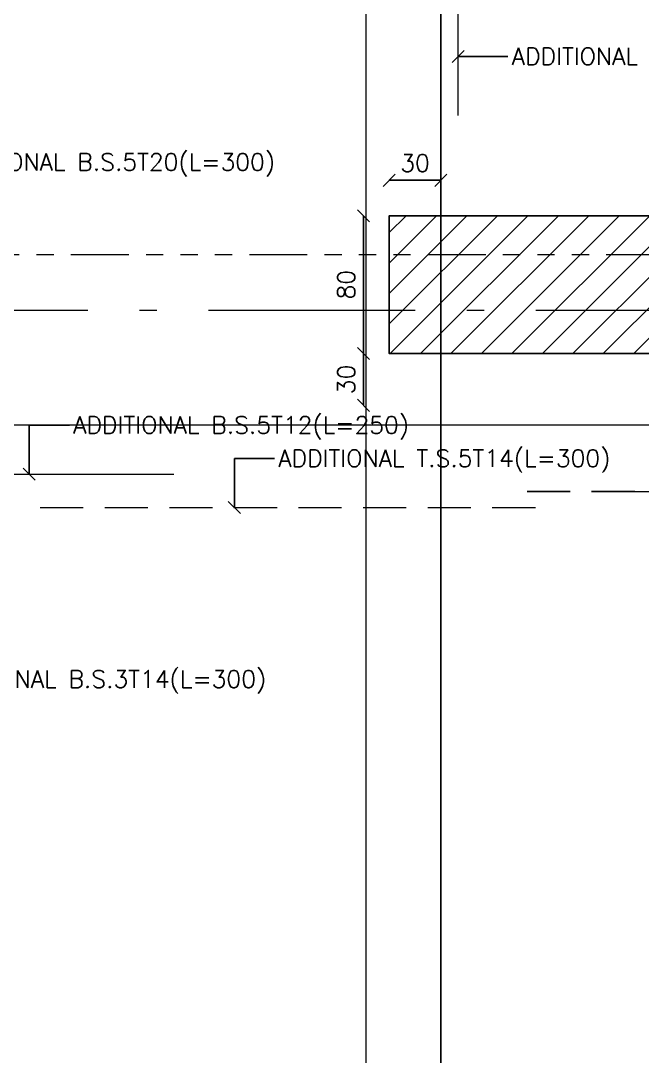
# Model space of a CAD drawing. Header units: inches. Extents: x -48 to 777, y -156 to 510.
# Drawn here: x 593.74 to 597.35, y 236.08 to 242.09 of the extents above; entities that cross this region are included whole.
import ezdxf

# ---------------------------------------------------------------- set-up
doc = ezdxf.new("R2010")
doc.units = ezdxf.units.IN
doc.header["$MEASUREMENT"] = 0
doc.set_wipeout_variables(frame=1)
for name, pattern in [('ACAD_ISO06W100', [36, 24, -3, 0, -3, 0, -3, 0, -3]), ('ACAD_ISO10W100', [18, 12, -3, 0, -3]), ('HIDDEN', [0.375, 0.25, -0.125])]:
    doc.linetypes.add(name, pattern=pattern)
doc.layers.get('Defpoints').update_dxf_attribs({"lineweight": 5})
for name, color, linetype, lineweight in [('A-AXIS', 253, 'ACAD_ISO10W100', 5), ('A-AXIS ST', 251, 'ACAD_ISO10W100', 5), ('A-DIM', 9, 'Continuous', 5), ('A-LEVELS', 139, 'Continuous', 20), ('A-LIMIT LOT', 235, 'ACAD_ISO10W100', 20), ('A-TEXT', 50, 'Continuous', 15), ('H-PILLARS', 61, 'Continuous', 5), ('str-raft-bottom', 1, 'Continuous', 5), ('str-raft-top', 1, 'Continuous', 5)]:
    doc.layers.add(name, color=color, linetype=linetype, lineweight=lineweight)
doc.layers.add('HH-DARK GREY', color=7, linetype='Continuous', lineweight=5, true_color=0x404040)
for name, color, linetype in [('pts pc', 7, 'Continuous'), ('Str-Axes', 8, 'Continuous'), ('str-slab-top', 1, 'Continuous'), ('str-sunken-slabs', 5, 'Continuous')]:
    doc.layers.add(name, color=color, linetype=linetype)
doc.styles.add('2mm', font='simplex.shx', dxfattribs={"height": 0.5})
doc.styles.add('ROMAN', font='ROMANS.SHX')
doc.styles.add('ROMAND', font='verdana.ttf')
doc.dimstyles.new('M-1.50', dxfattribs={"dimtxt": 0.1, "dimasz": 0.05, "dimexe": 0.025, "dimexo": 0.025, "dimgap": 0.05, "dimtad": 1, "dimlfac": 100, "dimrnd": 0.5, "dimzin": 9, "dimdsep": 46, "dimtxsty": 'ROMAND', "dimblk": 'OBLIQUE', "dimcen": 1, "dimdle": 0.025, "dimclrd": 256, "dimclre": 256, "dimclrt": 2, "dimadec": 0, "dimazin": 0, "dimtfac": 0.666667, "dimtmove": 2, "dimatfit": 3, "dimfxl": 0.04, "dimtolj": 1, "dimtzin": 5, "dimlwd": -1, "dimlwe": -1, "dimarcsym": 0})
doc.dimstyles.new('structure', dxfattribs={"dimtxt": 0.1, "dimasz": 0.07, "dimexe": 0.18, "dimexo": 1, "dimgap": 0.05, "dimtad": 1, "dimdec": 1, "dimlfac": 100, "dimrnd": 0.5, "dimdsep": 46, "dimtxsty": 'ROMAN', "dimblk1": 'OBLIQUE', "dimblk2": 'OBLIQUE', "dimsah": 1, "dimcen": 0.009, "dimse1": 1, "dimse2": 1, "dimclrd": 4, "dimclre": 9, "dimclrt": 1, "dimadec": 0, "dimazin": 0, "dimtfac": 0.066667, "dimtdec": 1, "dimtix": 1, "dimtmove": 2, "dimatfit": 3, "dimldrblk": 'OBLIQUE', "dimfxl": 0.18, "dimtolj": 1, "dimarcsym": 0})

# ---------------------------------------------------------------- blocks, each defined once
blk = doc.blocks.new('_Oblique')
at = {"color": 0, "linetype": 'ByBlock', "lineweight": -2}
blk.add_line((-0.5, -0.5), (0.5, 0.5), dxfattribs=at)
blk = doc.blocks.new('*D437')
at = {"layer": 'A-DIM', "transparency": 16777216}
for p, q in [((596.1518, 242.6569), (595.7162, 242.6569)), ((595.7412, 242.6819), (595.7412, 228.8319)), ((595.9129, 228.8569), (595.7162, 228.8569))]:
    blk.add_line(p, q, dxfattribs=at)
at = {"layer": 'Defpoints', "color": 0, "transparency": 16777216}
for p in [(596.1768, 242.6569), (595.7412, 228.8569), (595.9379, 228.8569)]:
    blk.add_point(p, dxfattribs=at)
at = {"layer": 'A-DIM', "transparency": 16777216, "xscale": 0.05, "yscale": 0.05, "zscale": 0.05}
for p, rotation in [((595.7412, 242.6569), 90), ((595.7412, 228.8569), 270)]:
    blk.add_blockref('_Oblique', p, dxfattribs=dict(at, rotation=rotation))
at = {"layer": 'A-DIM', "color": 2, "transparency": 16777216, "insert": (595.6389, 235.7569), "char_height": 0.1, "attachment_point": 5, "rotation": 90, "style": 'ROMAND'}
blk.add_mtext('\\A1;1380', dxfattribs=at)
blk = doc.blocks.new('LOT 688  TOPOGRAPHIC PLAN')
at = {"layer": 'A-LEVELS', "linetype": 'Continuous'}
blk.add_lwpolyline([(-315986.04446, -27916.27165), (-315985.68411, -27915.78224), (-315985.36788, -27915.2469), (-315985.03521, -27914.74332), (-315984.84378, -27914.52771), (-315984.62729, -27914.34684), (-315984.12665, -27914.07836), (-315983.55729, -27913.90415), (-315982.31565, -27913.69397), (-315981.69501, -27913.58572), (-315981.10632, -27913.43141), (-315980.53616, -27913.25862), (-315979.95068, -27913.12539), (-315979.35793, -27913.00458), (-315978.78258, -27912.83532), (-315978.24928, -27912.55684), (-315977.76717, -27912.15327), (-315977.30894, -27911.71444), (-315976.84202, -27911.34531), (-315976.59514, -27911.21969), (-315976.33391, -27911.15073), (-315976.05686, -27911.14126)], dxfattribs=at)
at = {"layer": 'pts pc', "linetype": 'Continuous'}
for points in [[(-315984.58566, -27917.61838), (-315985.29644, -27918.32158)], [(-315984.58945, -27918.32537), (-315985.29265, -27917.61459)]]:
    blk.add_lwpolyline(points, dxfattribs=at)
at = {"layer": 'pts pc', "color": 1, "char_height": 0.5, "width": 3.0714286, "attachment_point": 1, "rotation": 359.692852, "style": '2mm'}
for s, insert in [('\\Fsimplex.shx;\\W1.0000000000;\\T1.0000000000;\\o\\l95.922', (-315986.06906, -27917.03692)), ('\\Fsimplex.shx;\\W1.0000000000;\\T1.0000000000;\\o\\l95.496', (-315984.43971, -27917.72266))]:
    blk.add_mtext(s, dxfattribs=dict(at, insert=insert))
at = {"linetype": 'Continuous'}
blk.add_wipeout([(-315996.80172, -27893.57917), (-315969.32038, -27896.23659), (-315969.32038, -27930.53073), (-315964.08799, -27936.87852), (-315964.6636, -27941.43051), (-315970.22923, -27937.16678), (-315985.1164, -27950.2257)], dxfattribs=at).dxf.layer = 'A-LIMIT LOT'
blk = doc.blocks.new('*D990')
at = {"layer": 'A-DIM', "transparency": 16777216}
for p, q in [((593.0268, 239.6295), (593.0268, 239.7675)), ((605.3268, 239.6295), (605.3268, 239.7675)), ((605.3518, 239.7425), (593.0018, 239.7425))]:
    blk.add_line(p, q, dxfattribs=at)
at = {"layer": 'Defpoints', "color": 0, "transparency": 16777216}
for p in [(593.0268, 239.7425), (593.0268, 239.6045), (605.3268, 239.6045)]:
    blk.add_point(p, dxfattribs=at)
at = {"layer": 'A-DIM', "transparency": 16777216, "xscale": 0.05, "yscale": 0.05, "zscale": 0.05, "rotation": 180}
blk.add_blockref('_Oblique', (593.0268, 239.7425), dxfattribs=at)
at = {"layer": 'A-DIM', "transparency": 16777216, "xscale": 0.05, "yscale": 0.05, "zscale": 0.05}
blk.add_blockref('_Oblique', (605.3268, 239.7425), dxfattribs=at)
at = {"layer": 'A-DIM', "color": 2, "transparency": 16777216, "insert": (599.1768, 239.8446), "char_height": 0.1, "attachment_point": 5, "style": 'ROMAND'}
blk.add_mtext('\\A1;1230', dxfattribs=at)
blk = doc.blocks.new('*D1555')
at = {"layer": 'Defpoints', "color": 0, "transparency": 16777216}
for p in [(596.1768, 241.1625), (595.8768, 240.9569), (596.1768, 240.9569)]:
    blk.add_point(p, dxfattribs=at)
at = {"layer": 'str-sunken-slabs', "color": 4, "lineweight": -2, "transparency": 16777216}
blk.add_line((595.8768, 241.1625), (596.1768, 241.1625), dxfattribs=at)
at = {"layer": 'str-sunken-slabs', "color": 4, "lineweight": -2, "transparency": 16777216, "xscale": 0.07, "yscale": 0.07, "zscale": 0.07, "rotation": 180}
blk.add_blockref('_Oblique', (595.8768, 241.1625), dxfattribs=at)
at = {"layer": 'str-sunken-slabs', "color": 4, "lineweight": -2, "transparency": 16777216, "xscale": 0.07, "yscale": 0.07, "zscale": 0.07}
blk.add_blockref('_Oblique', (596.1768, 241.1625), dxfattribs=at)
at = {"layer": 'str-sunken-slabs', "color": 1, "transparency": 16777216, "insert": (596.0268, 241.2625), "char_height": 0.1, "attachment_point": 5, "style": 'ROMAN'}
blk.add_mtext('\\A1;30', dxfattribs=at)
blk = doc.blocks.new('*D1556')
at = {"layer": 'Defpoints', "color": 0, "transparency": 16777216}
for p in [(595.8768, 240.9569), (595.727, 240.1569), (595.8768, 240.1569)]:
    blk.add_point(p, dxfattribs=at)
at = {"layer": 'str-sunken-slabs', "color": 4, "lineweight": -2, "transparency": 16777216}
blk.add_line((595.727, 240.9569), (595.727, 240.1569), dxfattribs=at)
at = {"layer": 'str-sunken-slabs', "color": 4, "lineweight": -2, "transparency": 16777216, "xscale": 0.07, "yscale": 0.07, "zscale": 0.07}
for p, rotation in [((595.727, 240.9569), 90), ((595.727, 240.1569), 270)]:
    blk.add_blockref('_Oblique', p, dxfattribs=dict(at, rotation=rotation))
at = {"layer": 'str-sunken-slabs', "color": 1, "transparency": 16777216, "insert": (595.627, 240.5569), "char_height": 0.1, "attachment_point": 5, "rotation": 90, "style": 'ROMAN'}
blk.add_mtext('\\A1;80', dxfattribs=at)
blk = doc.blocks.new('*D1557')
at = {"layer": 'Defpoints', "color": 0, "transparency": 16777216}
for p in [(595.8768, 240.1569), (595.727, 239.8569), (595.8768, 239.8569)]:
    blk.add_point(p, dxfattribs=at)
at = {"layer": 'str-sunken-slabs', "color": 4, "lineweight": -2, "transparency": 16777216}
blk.add_line((595.727, 240.1569), (595.727, 239.8569), dxfattribs=at)
at = {"layer": 'str-sunken-slabs', "color": 4, "lineweight": -2, "transparency": 16777216, "xscale": 0.07, "yscale": 0.07, "zscale": 0.07}
for p, rotation in [((595.727, 240.1569), 90), ((595.727, 239.8569), 270)]:
    blk.add_blockref('_Oblique', p, dxfattribs=dict(at, rotation=rotation))
at = {"layer": 'str-sunken-slabs', "color": 1, "transparency": 16777216, "insert": (595.627, 240.0069), "char_height": 0.1, "attachment_point": 5, "rotation": 90, "style": 'ROMAN'}
blk.add_mtext('\\A1;30', dxfattribs=at)

msp = doc.modelspace()

# ---------------------------------------------------------------- linework, layer by layer
at = {"layer": 'Str-Axes', "ltscale": 0.1}
msp.add_line((611.62657, 239.85688), (583.32678, 239.85688), dxfattribs=at)

# ---------------------------------------------------------------- next in the draw order: block references
at = {"layer": 'A-TEXT'}
msp.add_blockref('LOT 688  TOPOGRAPHIC PLAN', (316579.44716, 28156.10823), dxfattribs=at)

# ---------------------------------------------------------------- next in the draw order: hatches: boundary and pattern name
at = {"layer": 'H-PILLARS'}
h = msp.add_hatch(dxfattribs=at)
h.set_pattern_fill('ANSI31', color=256, scale=0.2)
h.set_pattern_definition([(45, (0, 99), (-0.0176776695, 0.0176776695), [])])
edge = h.paths.add_edge_path()
edge.add_line((589.47678, 253.80841), (589.72678, 253.80848))
edge.add_line((589.72678, 253.80848), (589.72662, 247.55845))
edge.add_line((589.72662, 247.55845), (590.22678, 247.55845))
edge.add_line((590.22678, 247.55845), (590.22678, 242.30688))
edge.add_line((590.22678, 242.30688), (593.02678, 242.30688))
edge.add_line((593.02678, 242.30688), (593.02678, 228.85688))
edge.add_line((593.02678, 228.85688), (597.42678, 228.85688))
edge.add_line((597.42678, 228.85688), (597.42678, 228.60688))
edge.add_line((597.42678, 228.60688), (592.77678, 228.60688))
edge.add_line((592.77678, 228.60688), (592.77678, 242.05688))
edge.add_line((592.77678, 242.05688), (589.97678, 242.05688))
edge.add_line((589.97678, 242.05688), (589.97678, 247.30845))
edge.add_line((589.97678, 247.30845), (589.47678, 247.30845))
edge.add_line((589.47678, 247.30845), (589.47678, 254.05845))
at = {"layer": 'HH-DARK GREY'}
h = msp.add_hatch(dxfattribs=at)
h.set_pattern_fill('EARTH', color=256, scale=2)
h.set_pattern_definition([(0, (-242.49175, -75.7109), (0.5, 0.5), [0.5, -0.5]), (0, (-242.49175, -75.5234), (0.5, 0.5), [0.5, -0.5]), (0, (-242.49175, -75.3359), (0.5, 0.5), [0.5, -0.5]), (90, (-242.42925, -75.2734), (-0.5, 0.5), [0.5, -0.5]), (90, (-242.24175, -75.2734), (-0.5, 0.5), [0.5, -0.5]), (90, (-242.05425, -75.2734), (-0.5, 0.5), [0.5, -0.5])])
edge = h.paths.add_edge_path()
edge.add_line((589.47678, 254.05845), (589.47678, 247.30845))
edge.add_line((589.47678, 247.30845), (589.97678, 247.30845))
edge.add_line((589.97678, 247.30845), (589.97678, 242.05688))
edge.add_line((589.97678, 242.05688), (592.77678, 242.05688))
edge.add_line((592.77678, 242.05688), (592.77678, 228.60688))
edge.add_line((592.77678, 228.60688), (597.22678, 228.60688))
edge.add_line((597.22678, 228.60688), (597.22678, 224.90688))
edge.add_line((597.22678, 224.90688), (590.66159, 224.90688))
edge.add_line((590.66159, 224.90688), (582.9059, 262.50387))
edge.add_line((582.9059, 262.50387), (609.87678, 259.89581))
edge.add_line((609.87678, 259.89581), (609.87678, 225.48774))
edge.add_line((609.87678, 225.48774), (610.35557, 224.90688))
edge.add_line((610.35557, 224.90688), (604.37678, 224.90688))
edge.add_arc((604.37678, 228.15688), 3.25, 180, 270, ccw=False)
edge.add_line((601.12678, 228.15688), (601.12678, 228.60688))
edge.add_line((601.12678, 228.60688), (605.57678, 228.60688))
edge.add_line((605.57678, 228.60688), (605.57678, 242.05688))
edge.add_line((605.57678, 242.05688), (607.12678, 242.05688))
edge.add_line((607.12678, 242.05688), (607.12678, 246.60861))
edge.add_line((607.12678, 246.60861), (605.42678, 246.60861))
edge.add_line((605.42678, 246.60861), (605.4268, 253.65849))
edge.add_line((605.4268, 253.65849), (606.67686, 253.65849))
edge.add_line((606.67686, 253.65849), (606.6768, 257.80831))
edge.add_line((606.6768, 257.80831), (589.47678, 257.80848))
edge.add_line((589.47678, 257.80848), (589.47671, 254.08973))
edge.add_line((589.47671, 254.08973), (589.47678, 254.05845))
at = {"layer": 'str-sunken-slabs'}
h = msp.add_hatch(dxfattribs=at)
h.set_pattern_fill('ANSI31', color=8)
h.set_pattern_definition([(45, (209, 1e-07), (-0.088388348, 0.088388348), [])])
h.paths.add_polyline_path([(599.92678, 233.45688), (598.67678, 233.45688), (598.67678, 232.15688), (598.67678, 231.05688), (599.92678, 231.05688)])
h.paths.add_polyline_path([(598.67678, 240.15688), (598.67678, 239.85688), (599.77678, 239.85688), (599.77678, 241.45688), (602.37678, 241.45688), (602.37678, 242.15688), (600.07678, 242.15688), (600.07678, 242.65688), (598.37678, 242.65688), (598.37678, 241.55688), (598.67678, 241.55688), (598.67678, 241.30688), (598.67678, 240.95688), (595.87678, 240.95688), (595.87678, 240.15688), (598.37678, 240.15688)])
h.paths.add_polyline_path([(598.67678, 238.85688), (598.67678, 237.65688), (598.67678, 234.45688), (599.77678, 234.45688), (599.77678, 238.85688)])

# ---------------------------------------------------------------- next in the draw order: linework, layer by layer
at = {"layer": 'A-AXIS', "linetype": 'ACAD_ISO06W100', "ltscale": 0.014}
msp.add_line((586.77664, 240.73298), (610.66993, 240.73298), dxfattribs=at)
at = {"layer": 'A-AXIS ST', "ltscale": 0.1}
for p, q in [((596.17678, 221.25688), (596.17678, 260.35831)), ((613.12678, 240.40688), (583.32678, 240.40688))]:
    msp.add_line(p, q, dxfattribs=at)
at = {"layer": 'Str-Axes', "ltscale": 0.1}
msp.add_line((596.17678, 221.25688), (596.17678, 260.35831), dxfattribs=at)
at = {"layer": 'str-raft-bottom'}
for p, q in [((596.27678, 241.53767), (596.27678, 247.03767)), ((597.17678, 239.35688), (601.17678, 239.35688))]:
    msp.add_line(p, q, dxfattribs=at)
msp.add_lwpolyline([(592.42678, 239.75688), (592.42678, 239.45688), (594.62678, 239.45688)], dxfattribs=at)
at = {"layer": 'str-raft-top', "linetype": 'HIDDEN'}
msp.add_line((593.85013, 239.2638), (596.85013, 239.2638), dxfattribs=at)
at = {"layer": 'str-slab-top', "linetype": 'HIDDEN'}
msp.add_line((596.67678, 239.35688), (601.67678, 239.35688), dxfattribs=at)
at = {"layer": 'str-sunken-slabs'}
msp.add_lwpolyline([(599.77678, 239.85688), (599.77678, 239.85688), (599.77678, 239.85688), (599.77678, 241.45688), (602.37678, 241.45688), (602.37678, 242.15688), (600.07678, 242.15688), (600.07678, 242.65688), (598.37678, 242.65688), (598.37678, 241.55688), (598.67678, 241.55688), (598.67678, 241.30688), (598.67678, 241.30688), (598.67678, 240.95688), (595.87678, 240.95688), (595.87678, 240.15688), (598.67678, 240.15688), (598.67678, 239.85688)], dxfattribs=at)

# ---------------------------------------------------------------- next in the draw order: texts
at = {"layer": 'str-raft-bottom', "style": 'ROMAN'}
for s, p in [('ADDITIONAL B.S.5T20(L=550)', (596.58801, 241.83163)), ('ADDITIONAL B.S.5T20(L=300)', (593.26454, 241.21862)), ('ADDITIONAL B.S.5T12(L=250)', (594.04229, 239.69268)), ('ADDITIONAL B.S.3T14(L=300)', (593.21301, 238.21862))]:
    msp.add_text(s, height=0.1, dxfattribs=at).set_placement(p)
at = {"layer": 'str-raft-top', "style": 'ROMAN'}
msp.add_text('ADDITIONAL T.S.5T14(L=300)', height=0.1, dxfattribs=at).set_placement((595.23283, 239.49959))

# ---------------------------------------------------------------- next in the draw order: dimensions: what is measured, and where the dimension line sits
at = {"layer": 'A-DIM'}
dim = msp.add_linear_dim(base=(595.74122, 228.85688), p1=(596.17678, 242.65688), p2=(595.93794, 228.85688), angle=90, dimstyle='M-1.50', dxfattribs=at)
dim.commit()
dim.dimension.update_dxf_attribs({"geometry": '*D437', "text_midpoint": (595.63894, 235.75688)})
dim = msp.add_linear_dim(base=(593.02678, 239.7425), p1=(605.32678, 239.60446), p2=(593.02678, 239.60446), dimstyle='M-1.50', dxfattribs=at)
dim.commit()
dim.dimension.update_dxf_attribs({"geometry": '*D990', "text_midpoint": (599.17678, 239.84458)})
at = {"layer": 'str-sunken-slabs'}
for p1, p2, distance, picture, middle in [((595.87678, 240.95688), (596.17678, 240.95688), 0.20565, '*D1555', (596.02678, 241.26254)), ((595.87678, 240.95688), (595.87678, 240.15688), -0.14981, '*D1556', (595.62697, 240.55688)), ((595.87678, 240.15688), (595.87678, 239.85688), -0.14981, '*D1557', (595.62697, 240.00688))]:
    dim = msp.add_aligned_dim(p1=p1, p2=p2, distance=distance, dimstyle='structure', override={"dimfxl": 0.04}, dxfattribs=at)
    dim.commit()
    dim.dimension.update_dxf_attribs({"geometry": picture, "text_midpoint": middle})

# ---------------------------------------------------------------- next in the draw order: leaders
at = {"layer": 'str-raft-bottom'}
for points, override in [([(596.27678, 241.88076), (596.56555, 241.88076)], {"dimgap": 0.05, "dimtad": 0}), ([(593.78691, 239.45688), (593.78691, 239.74181), (594.01984, 239.74181)], {"dimgap": 0.05, "dimtad": 0, "dimfxl": 0.04, "dimfxlon": 1})]:
    msp.add_leader(points, dimstyle='structure', override=override, dxfattribs=at)
at = {"layer": 'str-raft-top'}
msp.add_leader([(594.97745, 239.2638), (594.97745, 239.54872), (595.21037, 239.54872)], dimstyle='structure', override={"dimgap": 0.05, "dimtad": 0, "dimfxl": 0.04, "dimfxlon": 1}, dxfattribs=at)

doc.saveas('drawing.dxf')
